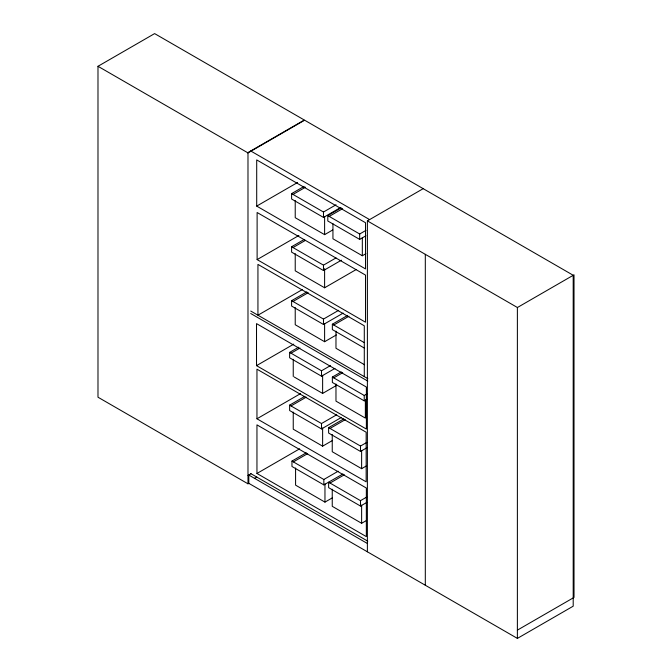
<?xml version="1.0" encoding="UTF-8"?>
<svg xmlns="http://www.w3.org/2000/svg" width="672" height="672" viewBox="0 0 672 672"><rect width="100%" height="100%" fill="white"/><g stroke="black" fill="none" stroke-linecap="round" stroke-linejoin="round"><path stroke-width="1.01" d="M97.986 66.293L247.985 152.897L304.618 120.204L573.199 275.268L573.199 606.178L517.381 638.4L248.808 483.336L247.985 483.806L97.986 397.211L97.986 66.293L154.619 33.6L304.332 120.036L247.699 152.729M256.704 206.102L365.534 268.934L365.534 222.743L256.704 159.911L256.704 206.102L297.578 182.498M340.511 207.589L323.484 217.417L291.606 199.021L291.606 193.62L304.147 186.379M293.009 194.435L305.55 187.194M291.606 193.62L323.484 212.024L336.025 204.784M365.954 235.771L359.68 239.4L327.802 220.996L327.802 215.603L341.258 207.833M329.204 216.409L342.653 208.648M257.116 259.602L365.526 322.199L365.526 275.1L257.116 212.503L257.116 259.602L298.897 235.477M341.401 260.198L323.484 270.547L291.606 252.143L291.606 246.75L304.147 239.501M293.009 247.556L305.55 240.316M295.226 200.558L295.226 217.694L324.61 234.654L332.758 229.95M367.382 551.796L367.382 220.886L423.192 188.664M327.802 215.603L359.68 234.007L365.954 230.378M291.606 246.75L323.484 265.154L336.025 257.905M302.45 289.506L257.939 315.21L257.939 264.39L364.291 325.794L364.291 376.606M332.942 223.675L332.942 238.795L362.326 255.755L365.904 253.697M343.199 313.093L323.484 324.475L291.606 306.071L291.606 300.678L306.835 291.883M293.009 301.484L308.238 292.69M295.226 253.68L295.226 270.816L324.61 287.776L356.303 269.48M291.606 300.678L323.484 319.082L338.713 310.288M256.519 365.644L366.366 429.064L366.366 387.03L256.519 323.618L256.519 365.644L293.765 344.14M364.232 348.004L332.354 329.599L332.354 324.206L347.592 315.412M333.757 325.013L348.986 316.218M334.942 368.424L321.502 376.186L289.624 357.781L289.624 352.388L298.578 347.214M291.026 353.195L299.981 348.02M295.226 307.616L295.226 324.744L324.61 341.712L336.386 334.916M289.624 352.388L321.502 370.793L330.456 365.618M256.956 418.782L366.156 481.832L366.156 432.222L256.956 369.18L256.956 418.782L300.56 393.607M366.92 399.302L364.232 400.856L332.354 382.452L332.354 377.059L341.317 371.885M333.757 377.866L342.72 372.691M341.208 417.547L321.502 428.929L289.624 410.525L289.624 405.132L304.853 396.337M291.026 405.938L306.256 397.144M294.134 376.967L322.627 393.414L336.21 385.577M332.354 377.059L364.232 395.464L366.92 393.91M517.381 307.532L574.014 274.84L574.014 597.442L517.381 630.143M289.624 405.132L321.502 423.536L336.731 414.742M366.769 447.821L360.494 451.441L328.625 433.045L328.625 427.644L343.854 418.858M247.985 475.507L251.026 473.752M330.019 428.459L345.257 419.664M256.956 473.466L366.341 536.617L366.341 488.023L256.956 424.872L256.956 473.466L299.653 448.812M254.537 478.338L256.754 477.061M342.955 473.978L323.837 484.882L291.959 466.477L291.959 461.084L306.289 452.81M293.362 461.891L307.692 453.617M293.244 412.07L293.244 429.198L322.627 446.166L332.59 440.412M328.625 427.644L360.494 446.048L366.769 442.428M291.959 461.084L323.837 479.489L338.167 471.215M330.019 483.059L344.358 474.785M332.245 434.582L332.245 451.718L361.628 468.678L366.156 466.066M295.579 468.023L295.579 485.15L324.962 502.118L332.203 497.935M366.769 502.429L360.494 506.05L328.625 487.645L328.625 482.252L360.494 500.657L366.769 497.036M332.245 489.191L332.245 506.318L361.628 523.286L366.156 520.674M250.732 150.982L369.6 219.601M367.382 220.886L517.381 307.49L517.381 638.4M332.354 324.206L364.232 342.611M364.476 364.72L335.975 348.272L335.975 331.145M250.732 311.044L367.828 378.655M250.732 313.513L367.794 381.1M250.732 473.584L367.794 541.17M367.382 543.488L248.808 475.037L248.808 483.336M425.309 254.327L425.309 585.236M365.366 399.949L365.366 418.093L335.975 401.125L335.975 383.998M364.232 395.464L364.232 400.856M362.326 237.619L362.326 255.755M361.628 450.542L361.628 468.678M361.628 505.151L361.628 523.286M360.494 446.048L360.494 451.441M360.494 500.657L360.494 506.05M359.68 234.007L359.68 239.4M324.962 483.983L324.962 502.118M324.61 216.518L324.61 234.654M324.61 268.632L324.61 287.776M324.61 323.576L324.61 341.712M323.837 479.489L323.837 484.882M323.484 212.024L323.484 217.417M323.484 265.154L323.484 270.547M323.484 319.082L323.484 324.475M322.627 375.278L322.627 393.414M322.627 428.022L322.627 446.166M321.502 370.793L321.502 376.186M321.502 423.536L321.502 428.929M293.244 359.318L293.244 376.454M247.985 152.897L247.985 483.806"/></g></svg>
